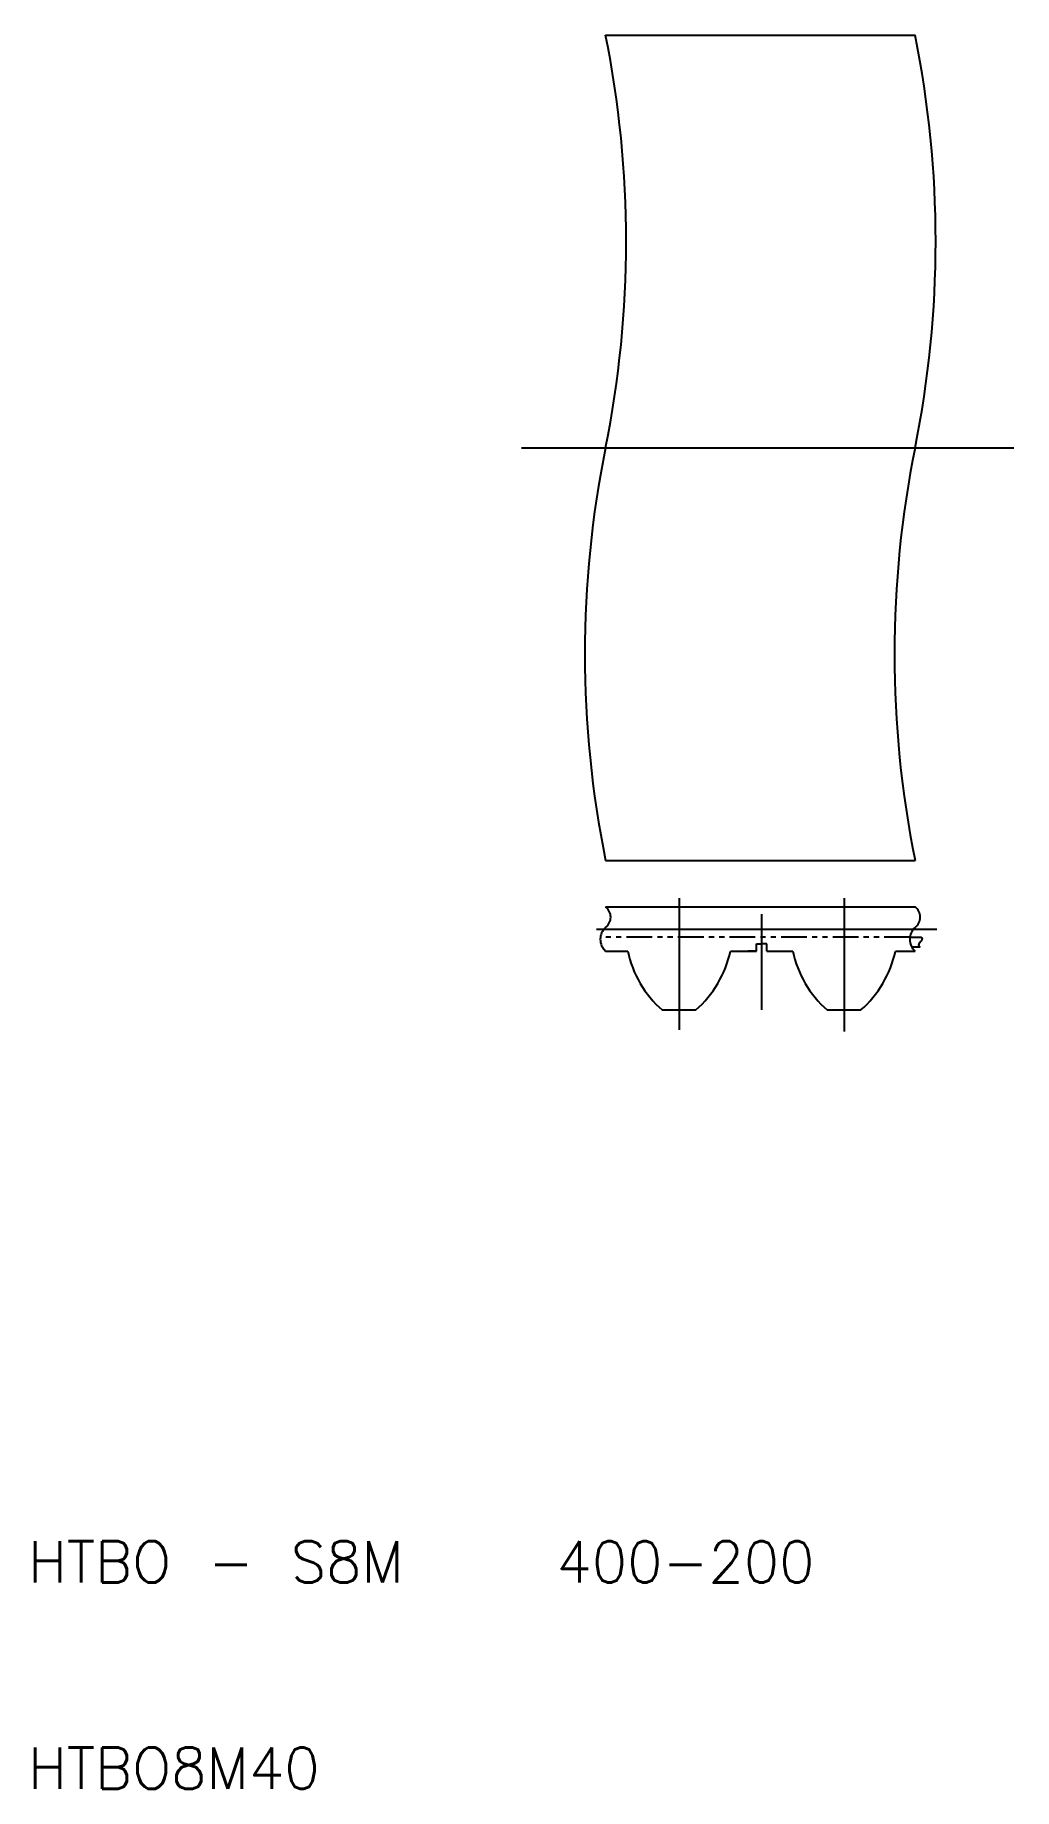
# Model space of a CAD drawing. Extents: x 10.3 to 57.8, y 10 to 95.
import ezdxf

# ---------------------------------------------------------------- set-up
doc = ezdxf.new("R2010")
doc.units = 0
doc.linetypes.add('CENTER', pattern=[50.8, 31.75, -6.35, 6.35, -6.35])
doc.linetypes.add('PHANTOM', pattern=[2.5, 1.25, -0.25, 0.25, -0.25, 0.25, -0.25])
doc.layers.get('0').update_dxf_attribs({"linetype": 'CONTINUOUS'})
doc.layers.add('CENTER', color=1, linetype='CENTER')
doc.styles.get("Standard").update_dxf_attribs({"font": 'txt.shx', "bigfont": 'extfont.shx'})

msp = doc.modelspace()

# ---------------------------------------------------------------- linework, layer by layer
for p, q in [((38, 95), (53.008, 95)), ((38, 55), (53.008, 55))]:
    msp.add_line(p, q)
at = {"color": 7, "linetype": 'CONTINUOUS'}
for p, q in [((38, 52.751), (53.008, 52.751)), ((52.762, 51.287), (53.262, 51.287)), ((38, 50.601), (39.075, 50.601)), ((44.051, 50.601), (45.313, 50.601)), ((45.313, 50.601), (44.895, 50.601)), ((45.313, 50.601), (45.313, 50.958)), ((45.313, 50.958), (45.563, 50.958)), ((45.813, 50.958), (45.563, 50.958)), ((45.813, 50.601), (45.813, 50.958)), ((45.813, 50.601), (47.075, 50.601)), ((45.813, 50.601), (46.23, 50.601)), ((52.051, 50.601), (53.008, 50.601)), ((52.842, 50.817), (53.262, 50.817)), ((40.752, 47.751), (42.374, 47.751)), ((48.752, 47.751), (50.374, 47.751))]:
    msp.add_line(p, q, dxfattribs=at)
at = {"color": 3, "linetype": 'PHANTOM'}
msp.add_line((52.762, 51.287), (37.754, 51.287), dxfattribs=at)
at = {"color": 3, "linetype": 'CONTINUOUS'}
msp.add_lwpolyline([(53.262, 51.287, -0.528925), (53.342, 51.169, -0.111701), (53.262, 51.052, 0.111701), (53.182, 50.934, 0.528925), (53.262, 50.817, 0.528925)], format="xyb", dxfattribs=at)
for centre, radius, start, end in [((-11.5, 85), 50.5, 348.57881, 11.42119), ((3.508, 85), 50.5, 348.57881, 11.42119), ((87.5, 65), 50.5, 168.57881, 191.42119), ((102.508, 65), 50.5, 168.57881, 191.42119), ((37.625, 52.251), 0.625, 306.8699, 53.1301), ((52.633, 52.251), 0.625, 306.8699, 53.1301), ((38.524, 51.176), 0.778, 132.35512, 227.64488), ((53.532, 51.176), 0.778, 132.35512, 227.64488)]:
    msp.add_arc(centre, radius, start, end, dxfattribs=at)
at = {"color": 7, "linetype": 'CONTINUOUS'}
for centre, start, end in [((44.163, 51.676), 191.93084, 229.00857), ((38.963, 51.676), 310.99143, 348.06916), ((52.163, 51.676), 191.93084, 229.00857), ((46.963, 51.676), 310.99143, 348.06916)]:
    msp.add_arc(centre, 5.2, start, end, dxfattribs=at)
at = {"layer": 'CENTER', "color": 1, "linetype": 'CENTER'}
for p, q in [((33.921, 75), (57.8, 75)), ((41.563, 53.165), (41.563, 46.792)), ((49.563, 53.165), (49.563, 46.716)), ((45.563, 52.391), (45.563, 47.751)), ((37.563, 51.676), (54.063, 51.676))]:
    msp.add_line(p, q, dxfattribs=at)

# ---------------------------------------------------------------- texts
for s, p in [('HTBO - S8M   400-200', (10, 20)), ('HTBO8M40', (10, 10))]:
    msp.add_text(s, height=2).set_placement(p)

doc.saveas('drawing.dxf')
